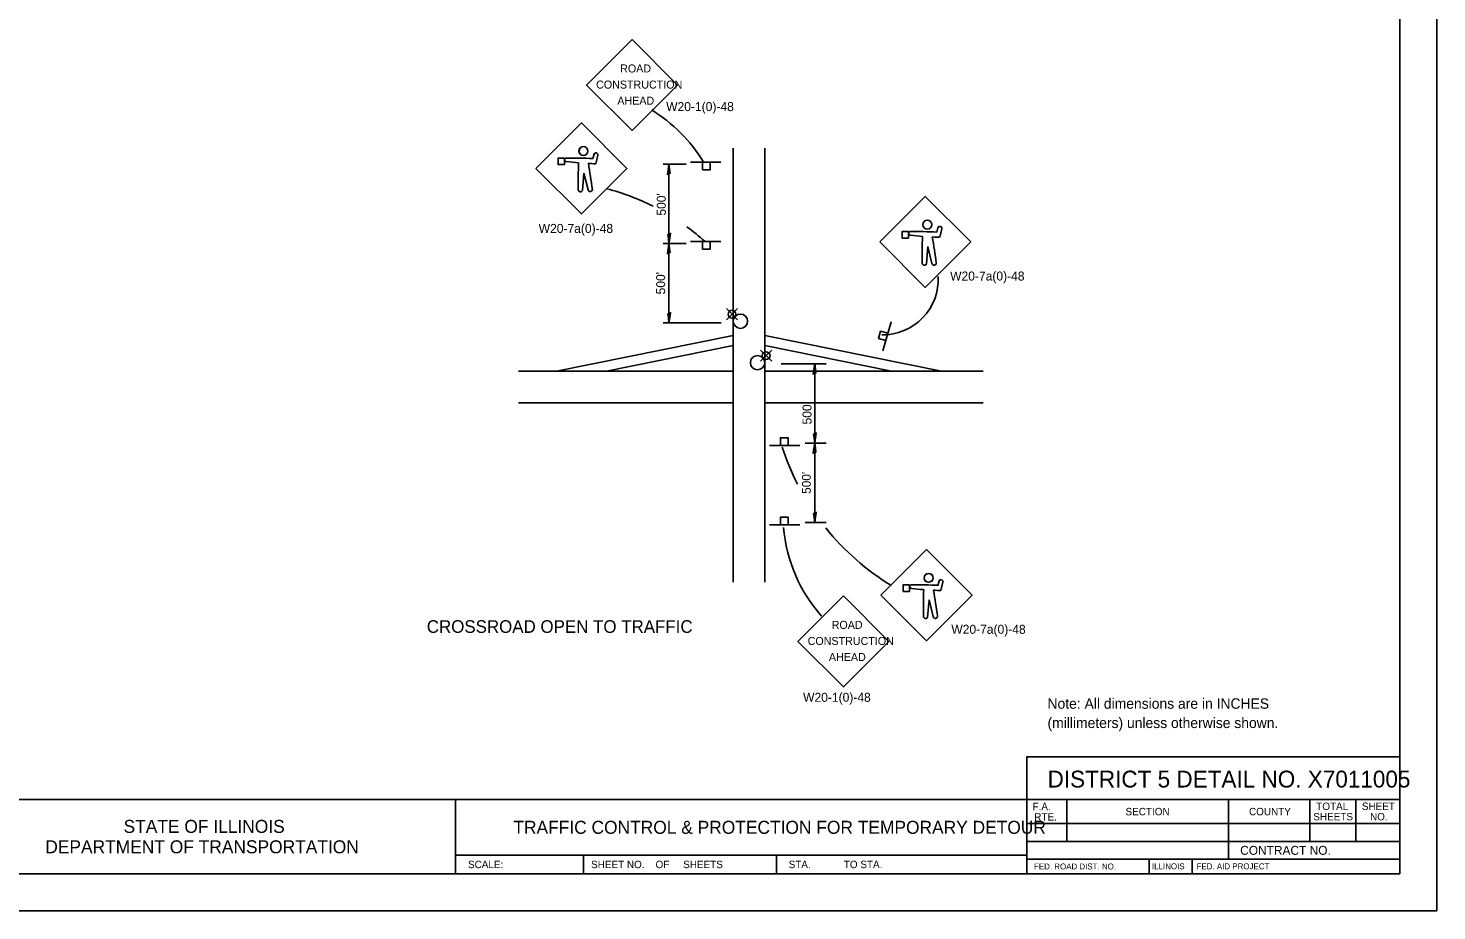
# Model space of a CAD drawing. Extents: x 99746 to 100426, y 99920 to 100373.
# Drawn here: x 100046.6 to 100426.3, y 99932.6 to 100170.5 of the extents above; entities that cross this region are included whole.
import ezdxf

# ---------------------------------------------------------------- set-up
doc = ezdxf.new("R2010")
doc.units = 0
for name, color, linetype in [('Design_PR_Roadway Items', 7, 'Continuous'), ('Level 40', 7, 'Continuous'), ('Level 43', 7, 'Continuous'), ('ROW_PR_Notes', 7, 'Continuous'), ('Sheets_50 Reference Boundary', 7, 'Continuous'), ('Sheets_General Details', 7, 'Continuous'), ('Sheets_Printer Plotting Border', 7, 'Continuous')]:
    doc.layers.add(name, color=color, linetype=linetype)

msp = doc.modelspace()

# ---------------------------------------------------------------- linework, layer by layer
at = {"layer": 'Design_PR_Roadway Items'}
for p, q in [((100225.14, 100134.38), (100233.31, 100134.38)), ((100225.14, 100112.96), (100233.31, 100112.96)), ((100279.14, 100091.35), (100276.96, 100083.47)), ((100254.6, 100058.03), (100246.43, 100058.03)), ((100254.6, 100036.61), (100246.43, 100036.61))]:
    msp.add_line(p, q, dxfattribs=at)
for points in [[(100228.35, 100134.38), (100228.35, 100132.33), (100230.4, 100132.33), (100230.4, 100134.38)], [(100228.35, 100112.96), (100228.35, 100110.92), (100230.4, 100110.92), (100230.4, 100112.96)], [(100278.28, 100088.25), (100276.31, 100088.8), (100275.77, 100086.83), (100277.74, 100086.28)], [(100251.39, 100058.03), (100251.39, 100060.07), (100249.34, 100060.07), (100249.34, 100058.03)], [(100251.39, 100036.61), (100251.39, 100038.66), (100249.34, 100038.66), (100249.34, 100036.61)]]:
    msp.add_lwpolyline(points, close=True, dxfattribs=at)
at = {"layer": 'Level 40'}
for p, q in [((100199.09, 100136.48), (100198.78, 100135.31)), ((100199.09, 100136.48), (100198.78, 100135.31)), ((100199.55, 100133.91), (100200.1, 100136.21)), ((100199.55, 100133.91), (100200.1, 100136.21)), ((100191.12, 100135.46), (100189.41, 100135.46)), ((100189.41, 100135.46), (100189.41, 100133.69)), ((100189.41, 100133.69), (100191.12, 100133.69)), ((100191.12, 100133.69), (100191.12, 100135.46)), ((100195.99, 100126.76), (100196.39, 100131.41)), ((100195.99, 100126.76), (100196.39, 100131.41)), ((100196.39, 100131.41), (100197.49, 100126.89)), ((100196.39, 100131.41), (100197.49, 100126.89)), ((100291.79, 100116.67), (100291.48, 100115.5)), ((100291.79, 100116.67), (100291.48, 100115.5)), ((100283.83, 100115.65), (100282.11, 100115.65)), ((100282.11, 100115.65), (100282.11, 100113.88)), ((100282.11, 100113.88), (100283.83, 100113.88)), ((100283.83, 100113.88), (100283.83, 100115.65)), ((100292.26, 100114.1), (100292.8, 100116.4)), ((100292.26, 100114.1), (100292.8, 100116.4)), ((100288.69, 100106.95), (100289.09, 100111.6)), ((100288.69, 100106.95), (100289.09, 100111.6)), ((100289.09, 100111.6), (100290.19, 100107.08)), ((100289.09, 100111.6), (100290.19, 100107.08)), ((100284.15, 100020.46), (100282.44, 100020.46)), ((100282.44, 100020.46), (100282.44, 100018.69)), ((100282.44, 100018.69), (100284.15, 100018.69)), ((100284.15, 100018.69), (100284.15, 100020.46)), ((100292.12, 100021.48), (100291.8, 100020.31)), ((100292.12, 100021.48), (100291.8, 100020.31)), ((100292.58, 100018.91), (100293.12, 100021.21)), ((100292.58, 100018.91), (100293.12, 100021.21)), ((100289.01, 100011.76), (100289.42, 100016.41)), ((100289.01, 100011.76), (100289.42, 100016.41)), ((100289.42, 100016.41), (100290.52, 100011.89)), ((100289.42, 100016.41), (100290.52, 100011.89))]:
    msp.add_line(p, q, dxfattribs=at)
for centre, radius in [((100196.24, 100137.34), 1.2), ((100196.24, 100137.34), 1.21), ((100288.95, 100117.53), 1.21), ((100288.95, 100117.53), 1.2), ((100236.29, 100093.38), 1.05), ((100238.56, 100091.49), 1.92), ((100245.48, 100082.21), 1.05), ((100243.17, 100080.32), 1.92), ((100289.27, 100022.34), 1.21), ((100289.27, 100022.34), 1.2)]:
    msp.add_circle(centre, radius, dxfattribs=at)
for centre, radius, start, end in [((100199.59, 100136.34), 0.522, 344.7745, 173.0597), ((100199.59, 100136.34), 0.522, 344.7745, 173.0597), ((100191.63, 100134.98), 0.472, 88.6173, 269.7481), ((100191.63, 100134.98), 0.472, 88.6173, 269.7481), ((100197.96, 100179.87), 45.8, 262.0521, 266.1847), ((100197.96, 100179.87), 45.8, 262.0521, 266.1847), ((100193.16, 100027.04), 108.42, 87.0283, 90.8002), ((100193.16, 100027.04), 108.42, 87.0283, 90.8002), ((100334.11, 100129.29), 139.28, 177.9917, 180.9909), ((100334.11, 100129.29), 139.28, 177.9917, 180.9909), ((100203.41, 100242.1), 108.26, 266.8907, 267.9598), ((100203.41, 100242.1), 108.26, 266.8907, 267.9598), ((100062.75, 100109.52), 137.01, 7.3398, 10.283), ((100062.75, 100109.52), 137.01, 7.3398, 10.283), ((100195.43, 100126.97), 0.59, 188.3922, 338.9073), ((100195.43, 100126.97), 0.59, 188.3922, 338.9073), ((100198.06, 100126.98), 0.577, 189.0478, 4.4222), ((100198.06, 100126.98), 0.577, 189.0478, 4.4222), ((100292.3, 100116.53), 0.522, 344.7745, 173.0597), ((100292.3, 100116.53), 0.522, 344.7745, 173.0597), ((100284.33, 100115.17), 0.472, 88.6173, 269.7481), ((100284.33, 100115.17), 0.472, 88.6173, 269.7481), ((100290.67, 100160.06), 45.8, 262.0521, 266.1847), ((100290.67, 100160.06), 45.8, 262.0521, 266.1847), ((100285.86, 100007.23), 108.42, 87.0283, 90.8002), ((100285.86, 100007.23), 108.42, 87.0283, 90.8002), ((100426.81, 100109.48), 139.28, 177.9917, 180.9909), ((100426.81, 100109.48), 139.28, 177.9917, 180.9909), ((100296.11, 100222.29), 108.26, 266.8907, 267.9598), ((100296.11, 100222.29), 108.26, 266.8907, 267.9598), ((100155.45, 100089.71), 137.01, 7.3398, 10.283), ((100155.45, 100089.71), 137.01, 7.3398, 10.283), ((100288.14, 100107.16), 0.59, 188.3922, 338.9073), ((100288.14, 100107.16), 0.59, 188.3922, 338.9073), ((100290.77, 100107.17), 0.577, 189.0478, 4.4222), ((100290.77, 100107.17), 0.577, 189.0478, 4.4222), ((100292.62, 100021.35), 0.522, 344.7745, 173.0597), ((100292.62, 100021.35), 0.522, 344.7745, 173.0597), ((100284.66, 100019.99), 0.472, 88.6173, 269.7481), ((100284.66, 100019.99), 0.472, 88.6173, 269.7481), ((100290.99, 100064.87), 45.8, 262.0521, 266.1847), ((100290.99, 100064.87), 45.8, 262.0521, 266.1847), ((100286.18, 99912.05), 108.42, 87.0283, 90.8002), ((100286.18, 99912.05), 108.42, 87.0283, 90.8002), ((100427.14, 100014.29), 139.28, 177.9917, 180.9909), ((100427.14, 100014.29), 139.28, 177.9917, 180.9909), ((100296.43, 100127.1), 108.26, 266.8907, 267.9598), ((100296.43, 100127.1), 108.26, 266.8907, 267.9598), ((100155.77, 99994.52), 137.01, 7.3398, 10.283), ((100155.77, 99994.52), 137.01, 7.3398, 10.283), ((100288.46, 100011.97), 0.59, 188.3922, 338.9073), ((100288.46, 100011.97), 0.59, 188.3922, 338.9073), ((100291.09, 100011.98), 0.577, 189.0478, 4.4222), ((100291.09, 100011.98), 0.577, 189.0478, 4.4222)]:
    msp.add_arc(centre, radius, start, end, dxfattribs=at)
at = {"layer": 'Level 43'}
for p, q in [((100223.97, 100133.78), (100217.71, 100133.78)), ((100219.3, 100133.78), (100219.3, 100112.43)), ((100223.97, 100112.43), (100217.71, 100112.43)), ((100219.3, 100112.43), (100219.3, 100091.07)), ((100233.35, 100091.07), (100217.71, 100091.07)), ((100249.55, 100079.97), (100261.64, 100079.97)), ((100258.58, 100079.97), (100258.58, 100058.62)), ((100256.03, 100058.62), (100261.64, 100058.62)), ((100258.58, 100058.62), (100258.58, 100037.26)), ((100256.03, 100037.26), (100261.64, 100037.26))]:
    msp.add_line(p, q, dxfattribs=at)
for points in [[(100219.27, 100131.29), (100219.64, 100131.37), (100219.48, 100132.43), (100219.3, 100133.78), (100219.1, 100132.33), (100218.88, 100131.07), (100219.27, 100131.29), (100219.51, 100131.4), (100219.3, 100132.87), (100219.02, 100131.27), (100219.33, 100131.5), (100219.29, 100132.18), (100219.19, 100131.53)], [(100219.34, 100114.92), (100218.97, 100114.83), (100219.13, 100113.78), (100219.3, 100112.43), (100219.5, 100113.87), (100219.72, 100115.14), (100219.34, 100114.92), (100219.09, 100114.81), (100219.3, 100113.34), (100219.59, 100114.94), (100219.27, 100114.71), (100219.31, 100114.03), (100219.41, 100114.68)], [(100219.27, 100109.94), (100219.64, 100110.02), (100219.48, 100111.07), (100219.3, 100112.43), (100219.1, 100110.98), (100218.88, 100109.72), (100219.27, 100109.94), (100219.51, 100110.05), (100219.3, 100111.52), (100219.02, 100109.91), (100219.33, 100110.15), (100219.29, 100110.82), (100219.19, 100110.17)], [(100219.34, 100093.56), (100218.97, 100093.48), (100219.13, 100092.43), (100219.3, 100091.07), (100219.5, 100092.52), (100219.72, 100093.79), (100219.34, 100093.56), (100219.09, 100093.45), (100219.3, 100091.98), (100219.59, 100093.59), (100219.27, 100093.35), (100219.31, 100092.68), (100219.41, 100093.33)], [(100258.55, 100077.48), (100258.92, 100077.56), (100258.76, 100078.62), (100258.58, 100079.97), (100258.38, 100078.52), (100258.16, 100077.26), (100258.55, 100077.48), (100258.79, 100077.59), (100258.58, 100079.06), (100258.3, 100077.45), (100258.61, 100077.69), (100258.57, 100078.37), (100258.47, 100077.72)], [(100258.62, 100061.11), (100258.25, 100061.02), (100258.41, 100059.97), (100258.58, 100058.62), (100258.78, 100060.06), (100259, 100061.33), (100258.62, 100061.11), (100258.37, 100061), (100258.58, 100059.53), (100258.87, 100061.13), (100258.55, 100060.89), (100258.59, 100060.22), (100258.69, 100060.87)], [(100258.55, 100056.13), (100258.92, 100056.21), (100258.76, 100057.26), (100258.58, 100058.62), (100258.38, 100057.17), (100258.16, 100055.9), (100258.55, 100056.13), (100258.79, 100056.24), (100258.58, 100057.71), (100258.3, 100056.1), (100258.61, 100056.34), (100258.57, 100057.01), (100258.47, 100056.36)], [(100258.62, 100039.75), (100258.25, 100039.67), (100258.41, 100038.62), (100258.58, 100037.26), (100258.78, 100038.71), (100259, 100039.98), (100258.62, 100039.75), (100258.37, 100039.64), (100258.58, 100038.17), (100258.87, 100039.78), (100258.55, 100039.54), (100258.59, 100038.87), (100258.69, 100039.52)]]:
    msp.add_lwpolyline(points, dxfattribs=at)
at = {"layer": 'ROW_PR_Notes'}
for p, q in [((100236.6, 100078.02), (100236.6, 100138.1)), ((100245.15, 100078.02), (100245.15, 100138.1)), ((100236.29, 100093.38), (100234.79, 100094.88)), ((100236.29, 100093.38), (100237.79, 100094.88)), ((100236.29, 100093.38), (100234.79, 100091.88)), ((100236.29, 100093.38), (100237.79, 100091.88)), ((100236.6, 100087.64), (100189.02, 100078.02)), ((100245.15, 100087.64), (100292.73, 100078.02)), ((100236.6, 100084.92), (100202.5, 100078.02)), ((100245.48, 100082.21), (100243.98, 100083.71)), ((100245.15, 100084.92), (100279.26, 100078.02)), ((100245.48, 100082.21), (100246.98, 100083.71)), ((100245.48, 100082.21), (100243.98, 100080.71)), ((100245.48, 100082.21), (100246.98, 100080.71)), ((100178.7, 100078.02), (100236.6, 100078.02)), ((100236.6, 100021.14), (100236.6, 100078.02)), ((100245.15, 100021.14), (100245.15, 100078.02)), ((100245.15, 100078.02), (100304, 100078.02)), ((100178.7, 100069.48), (100236.6, 100069.48)), ((100245.15, 100069.48), (100304, 100069.48))]:
    msp.add_line(p, q, dxfattribs=at)
for points in [[(100209.33, 100167.38), (100197.04, 100155.13), (100209.34, 100142.89), (100221.58, 100155.13), (100209.33, 100167.38)], [(100266.35, 100017.46), (100254.06, 100005.2), (100266.36, 99992.96), (100278.6, 100005.2), (100266.35, 100017.46)]]:
    msp.add_lwpolyline(points, dxfattribs=at)
for points in [[(100183.4, 100132.67), (100195.68, 100144.94), (100207.95, 100132.67), (100195.68, 100120.39)], [(100191.12, 100135.46), (100189.41, 100135.46), (100189.41, 100133.69), (100191.12, 100133.69)], [(100276.11, 100112.86), (100288.38, 100125.13), (100300.65, 100112.86), (100288.38, 100100.59)], [(100283.83, 100115.65), (100282.11, 100115.65), (100282.11, 100113.88), (100283.83, 100113.88)], [(100276.43, 100017.67), (100288.7, 100029.94), (100300.98, 100017.67), (100288.7, 100005.4)], [(100284.15, 100020.46), (100282.44, 100020.46), (100282.44, 100018.69), (100284.15, 100018.69)]]:
    msp.add_lwpolyline(points, close=True, dxfattribs=at)
for centre, radius, start, end in [((100191.94, 100111.84), 43.06, 31.7736, 58.1912), ((100186.29, 100065.19), 64.1, 63.3995, 75.2789), ((100186.29, 100065.19), 64.1, 48.2861, 53.7959), ((100276.8, 100102.88), 15.1, 269.3846, 2.5922), ((100314.67, 100078.48), 68.15, 197.8794, 206.9584), ((100290.99, 100039.31), 40.94, 184.7371, 221.7412), ((100314.67, 100078.48), 68.15, 218.8034, 238.7035)]:
    msp.add_arc(centre, radius, start, end, dxfattribs=at)
at = {"layer": 'Sheets_50 Reference Boundary'}
msp.add_lwpolyline([(99786.26, 100362.6), (100416.26, 100362.6), (100416.26, 99962.61), (99786.26, 99962.61)], close=True, dxfattribs=at)
at = {"layer": 'Sheets_General Details'}
for p, q in [((100426.26, 99932.61), (100426.26, 100372.61)), ((99786.26, 99962.61), (100416.26, 99962.61)), ((100161.75, 99962.61), (100161.75, 99942.61)), ((100315.75, 99962.61), (100315.75, 99942.61)), ((100326.55, 99962.61), (100326.55, 99951.3)), ((100370.15, 99962.61), (100370.15, 99946.5)), ((100391.99, 99962.61), (100391.99, 99951.3)), ((100404.41, 99962.61), (100404.41, 99951.3)), ((100315.75, 99956.1), (100416.26, 99956.1)), ((100315.75, 99951.3), (100416.26, 99951.3)), ((100161.75, 99947.61), (100315.75, 99947.61)), ((100196.26, 99947.61), (100196.26, 99942.61)), ((100248.26, 99947.61), (100248.26, 99942.61)), ((100315.75, 99946.5), (100416.26, 99946.5)), ((100348.69, 99946.5), (100348.69, 99942.61)), ((100360.29, 99946.5), (100360.29, 99942.61)), ((100426.26, 99932.61), (99746.26, 99932.61))]:
    msp.add_line(p, q, dxfattribs=at)
for points in [[(99786.26, 100362.61), (100416.26, 100362.61), (100416.26, 99942.61), (99786.26, 99942.61)], [(100315.75, 99962.61), (100416.26, 99962.61), (100416.26, 99974.1), (100315.75, 99974.1)]]:
    msp.add_lwpolyline(points, close=True, dxfattribs=at)
at = {"layer": 'Sheets_Printer Plotting Border'}
msp.add_lwpolyline([(99746.26, 99932.61), (100426.26, 99932.61), (100426.26, 100372.61), (99746.26, 100372.61)], close=True, dxfattribs=at)

# ---------------------------------------------------------------- texts
at = {"layer": 'Level 43'}
for height, p in [(2.43, (100218.44, 100119.94)), (2.43, (100218.27, 100098.72)), (2.43, (100257.72, 100063.66)), (2.384, (100257.52, 100044.97))]:
    msp.add_text("500'", height=height, rotation=90, dxfattribs=at).set_placement(p)
msp.add_text('CROSSROAD OPEN TO TRAFFIC', height=3.4074, dxfattribs=at).set_placement((100154.02, 100007.51))
at = {"layer": 'ROW_PR_Notes'}
for s, height, p in [('ROAD', 2.157, (100206.13, 100158.52)), ('CONSTRUCTION', 2.1569, (100199.65, 100154.18)), ('AHEAD', 2.157, (100205.38, 100149.84)), ('W20-1(0)-48', 2.4301, (100218.54, 100148.11)), ('W20-7a(0)-48', 2.4301, (100184.18, 100115.28)), ('W20-7a(0)-48', 2.4301, (100295.08, 100102.45)), ('ROAD', 2.157, (100263.15, 100008.59)), ('W20-7a(0)-48', 2.4301, (100295.4, 100007.26)), ('CONSTRUCTION', 2.1569, (100256.68, 100004.25)), ('AHEAD', 2.157, (100262.4, 99999.92)), ('W20-1(0)-48', 2.4301, (100255.45, 99988.93))]:
    msp.add_text(s, height=height, dxfattribs=at).set_placement(p)
at = {"layer": 'Sheets_General Details'}
for s, height, p in [('Note: All dimensions are in INCHES', 2.8003, (100321.32, 99987.06)), ('(millimeters) unless otherwise shown.', 2.8003, (100321.32, 99981.86)), ('DISTRICT 5 DETAIL NO. X7011005   ', 4.5381, (100321.34, 99965.84)), ('F.A.', 2, (100317.29, 99959.71)), ('TOTAL', 2, (100393.76, 99959.78)), ('SHEET', 2, (100406.05, 99959.78)), ('STATE OF ILLINOIS', 3.5, (100072.29, 99953.61)), ('RTE.', 2, (100317.75, 99956.91)), ('SECTION', 2, (100342.35, 99958.35)), ('COUNTY', 2, (100375.64, 99958.35)), ('SHEETS', 2, (100392.97, 99956.98)), ('NO.', 2, (100408.26, 99956.98)), ('TRAFFIC CONTROL & PROTECTION FOR TEMPORARY DETOUR', 3.5, (100177.36, 99953.36)), ('DEPARTMENT OF TRANSPORTATION', 3.5, (100051.19, 99948.11)), ('CONTRACT NO.      ', 2.4, (100373.26, 99947.7)), ('SCALE:          ', 2, (100165.13, 99944.11)), ('SHEET NO.    OF     SHEETS', 2, (100198.3, 99944.11)), ('STA.            TO STA.            ', 2, (100251.56, 99944.11)), ('FED. ROAD DIST. NO.  ', 1.6, (100317.68, 99943.76)), ('ILLINOIS', 1.6, (100349.48, 99943.8)), ('FED. AID PROJECT', 1.6, (100361.51, 99943.8))]:
    msp.add_text(s, height=height, dxfattribs=at).set_placement(p)

doc.saveas('drawing.dxf')
